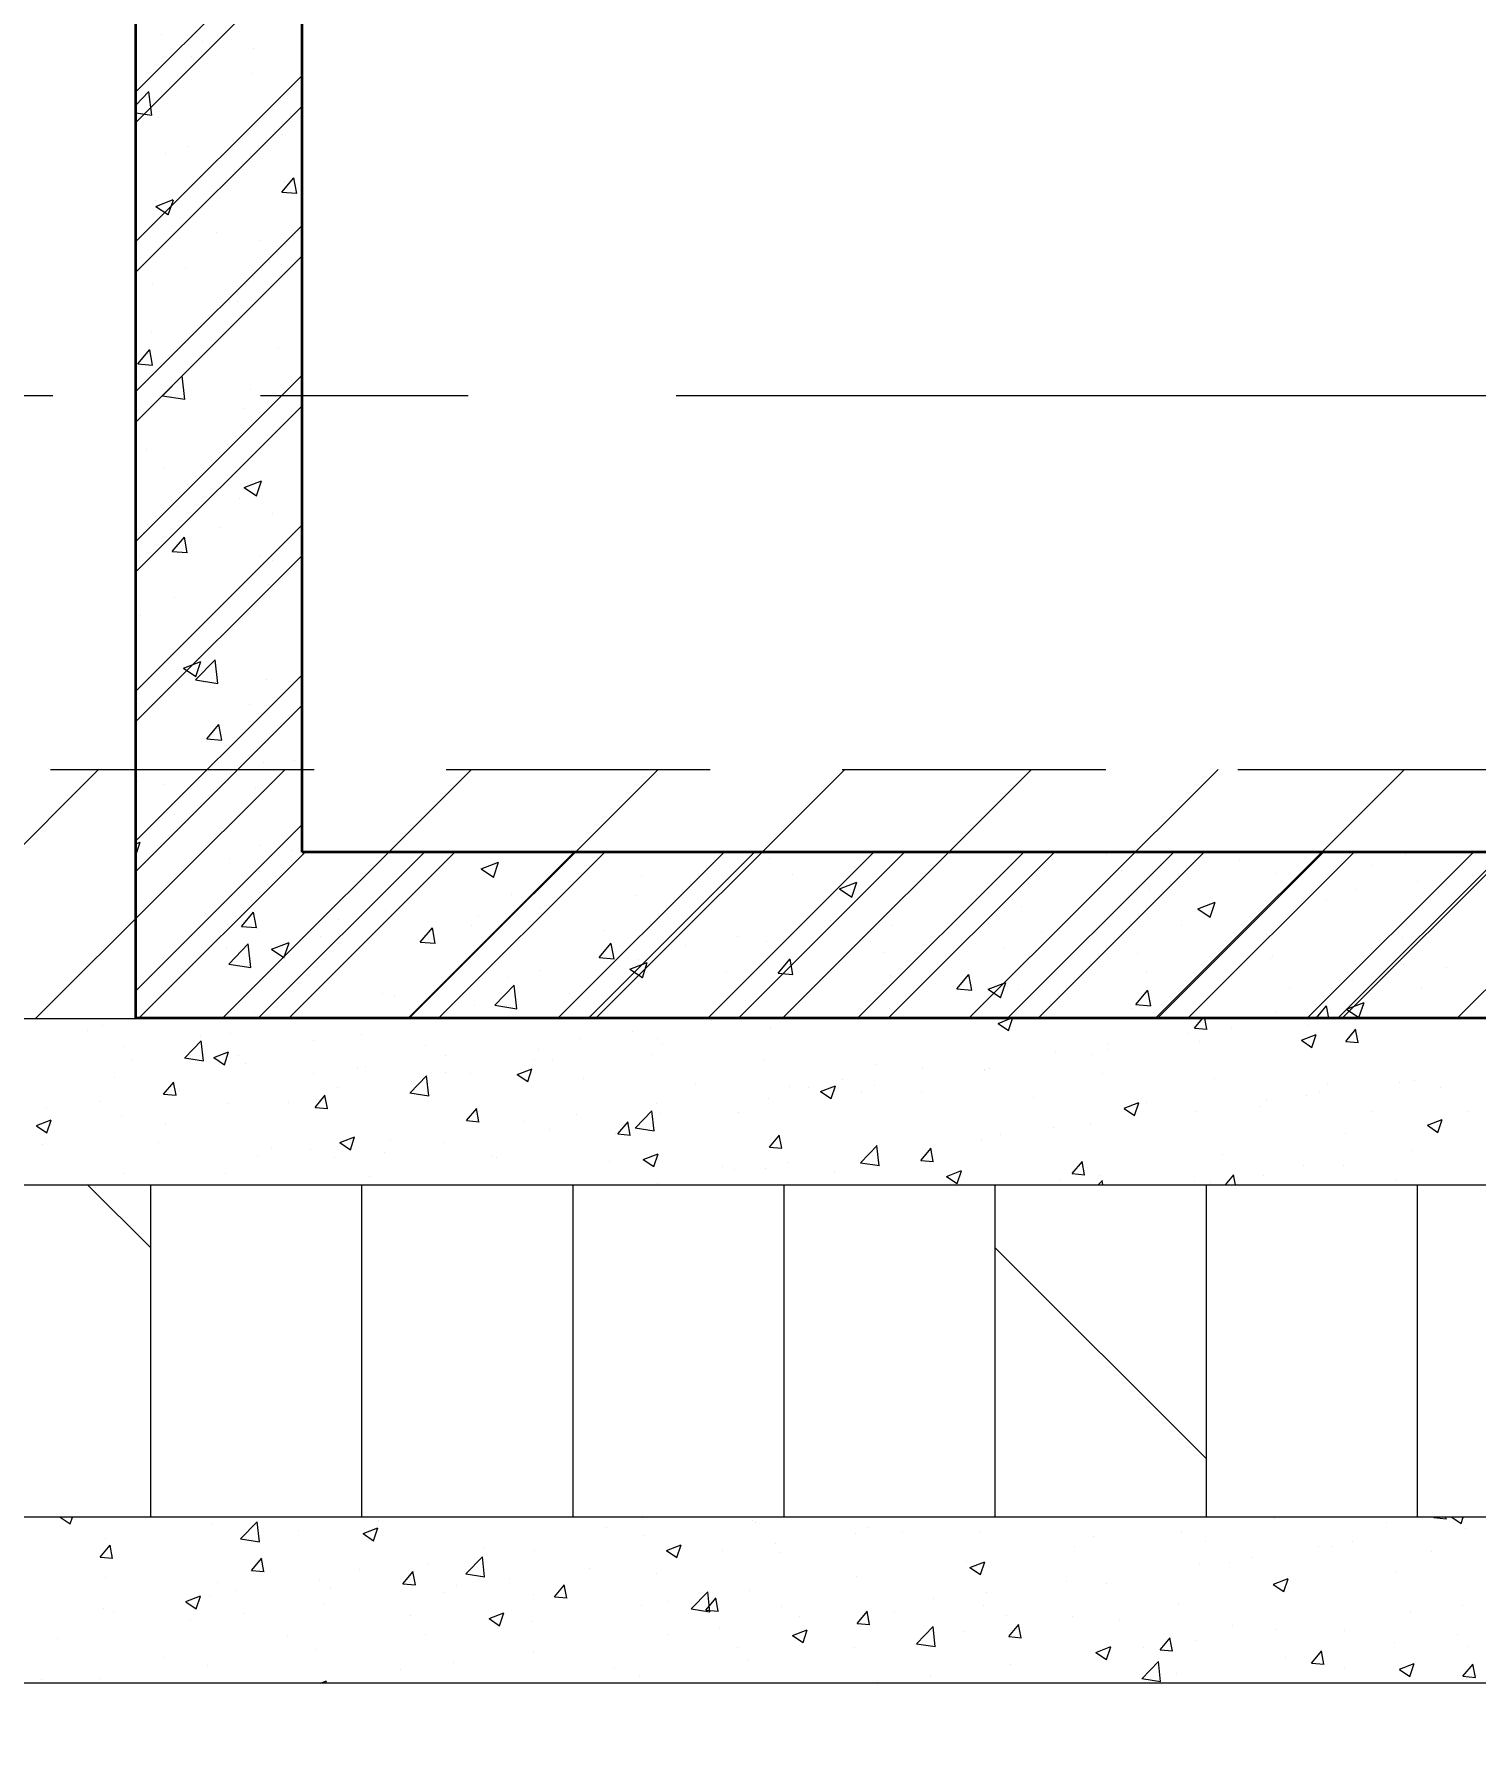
# Model space of a CAD drawing. Header units: millimetres. Extents: x 115500 to 206800, y -6300 to 53700.
# Drawn here: x 131178 to 132912, y 7281 to 9335 of the extents above; entities that cross this region are included whole.
import ezdxf

# ---------------------------------------------------------------- set-up
doc = ezdxf.new("R2010")
doc.units = ezdxf.units.MM
doc.linetypes.add('HIDDEN2', pattern=[4.7625, 3.175, -1.5875])
doc.linetypes.add('HT_Grid$0$CENTER2', pattern=[1.125, 0.75, -0.125, 0.125, -0.125])
doc.layers.get('Defpoints').update_dxf_attribs({"color": 151, "lineweight": 9})
for name, color, linetype, lineweight in [('HT_Dim Grid$0$NDC_S_DIM', 1, 'Continuous', 15), ('HT_Grid$0$NDC_S_AXIS', 5, 'HT_Grid$0$CENTER2', 13), ('NDC_S_BEAM', 3, 'HIDDEN2', 20), ('NDC_S_HATCH MATERIAL', 8, 'Continuous', 13), ('NDC_S_SLAB', 2, 'Continuous', 20), ('NDC_S_WALL', 6, 'Continuous', 35)]:
    doc.layers.add(name, color=color, linetype=linetype, lineweight=lineweight)
doc.styles.add('HT_Dim Grid$0$NDC_DIM', font='', dxfattribs={"width": 0.75})
doc.styles.get('HT_Dim Grid$0$NDC_DIM').set_extended_font_data('Dotum')
doc.dimstyles.new('HT_Dim Grid$0$NDC_dim_150', dxfattribs={"dimscale": 150, "dimtxt": 2.5, "dimasz": 1.5, "dimexe": 1.5, "dimexo": 2.5, "dimgap": 1, "dimtad": 1, "dimdec": 0, "dimzin": 0, "dimdsep": 46, "dimtxsty": 'HT_Dim Grid$0$NDC_DIM', "dimblk": 'HT_Dim Grid$0$DIMMARK', "dimcen": 0.09, "dimdle": 1.2, "dimclrd": 1, "dimclre": 1, "dimclrt": 3, "dimadec": 0, "dimazin": 0, "dimtfac": 1, "dimtdec": 0, "dimtix": 1, "dimtofl": 0, "dimtmove": 0, "dimatfit": 3, "dimfxl": 8, "dimfxlon": 1, "dimtolj": 1, "dimtzin": 0, "dimarcsym": 0})

# ---------------------------------------------------------------- blocks, each defined once
blk = doc.blocks.new('HT_Dim Grid$0$DIMMARK')
at = {"layer": 'HT_Dim Grid$0$NDC_S_DIM', "color": 1}
blk.add_line((-1.5, 0), (1, 0), dxfattribs=at)
at = {"layer": 'HT_Dim Grid$0$NDC_S_DIM', "color": 2, "const_width": 0.1}
blk.add_lwpolyline([(-0.4243, -0.4243), (0.4243, 0.4243)], dxfattribs=at)
blk = doc.blocks.new('*D64')
at = {"layer": 'Defpoints', "color": 0, "ltscale": 200, "transparency": 16777216}
for p in [(130700, 8900), (191600, 8900), (191600, -3900)]:
    blk.add_point(p, dxfattribs=at)
at = {"layer": 'HT_Dim Grid$0$NDC_S_DIM', "color": 1, "lineweight": -2, "ltscale": 200, "transparency": 16777216}
for p, q in [((130700, -2700), (130700, -4125)), ((191600, -2700), (191600, -4125)), ((130925, -3900), (191375, -3900))]:
    blk.add_line(p, q, dxfattribs=at)
at = {"layer": 'HT_Dim Grid$0$NDC_S_DIM', "color": 1, "lineweight": -2, "ltscale": 200, "transparency": 16777216, "xscale": 225, "yscale": 225, "zscale": 225, "rotation": 180}
blk.add_blockref('HT_Dim Grid$0$DIMMARK', (130700, -3900), dxfattribs=at)
at = {"layer": 'HT_Dim Grid$0$NDC_S_DIM', "color": 1, "lineweight": -2, "ltscale": 200, "transparency": 16777216, "xscale": 225, "yscale": 225, "zscale": 225}
blk.add_blockref('HT_Dim Grid$0$DIMMARK', (191600, -3900), dxfattribs=at)
at = {"layer": 'HT_Dim Grid$0$NDC_S_DIM', "color": 3, "ltscale": 200, "transparency": 16777216, "insert": (161150, -3562.2), "char_height": 375, "attachment_point": 5, "style": 'HT_Dim Grid$0$NDC_DIM'}
blk.add_mtext('\\A1;60900', dxfattribs=at)
blk = doc.blocks.new('*D69')
at = {"layer": 'Defpoints', "color": 0, "ltscale": 200, "transparency": 16777216}
for p in [(130700, 8900), (140350, 8900), (140350, -2700)]:
    blk.add_point(p, dxfattribs=at)
at = {"layer": 'HT_Dim Grid$0$NDC_S_DIM', "color": 1, "lineweight": -2, "ltscale": 200, "transparency": 16777216}
for p, q in [((130700, -1500), (130700, -2925)), ((140350, -1500), (140350, -2925)), ((130925, -2700), (140125, -2700))]:
    blk.add_line(p, q, dxfattribs=at)
at = {"layer": 'HT_Dim Grid$0$NDC_S_DIM', "color": 1, "lineweight": -2, "ltscale": 200, "transparency": 16777216, "xscale": 225, "yscale": 225, "zscale": 225, "rotation": 180}
blk.add_blockref('HT_Dim Grid$0$DIMMARK', (130700, -2700), dxfattribs=at)
at = {"layer": 'HT_Dim Grid$0$NDC_S_DIM', "color": 1, "lineweight": -2, "ltscale": 200, "transparency": 16777216, "xscale": 225, "yscale": 225, "zscale": 225}
blk.add_blockref('HT_Dim Grid$0$DIMMARK', (140350, -2700), dxfattribs=at)
at = {"layer": 'HT_Dim Grid$0$NDC_S_DIM', "color": 3, "ltscale": 200, "transparency": 16777216, "insert": (135525, -2362.2), "char_height": 375, "attachment_point": 5, "style": 'HT_Dim Grid$0$NDC_DIM'}
blk.add_mtext('\\A1;9650', dxfattribs=at)

msp = doc.modelspace()

# ---------------------------------------------------------------- linework, layer by layer
at = {"layer": 'HT_Grid$0$NDC_S_AXIS', "ltscale": 2000}
msp.add_line((120700, 8900), (201600, 8900), dxfattribs=at)
at = {"layer": 'NDC_S_BEAM', "ltscale": 100}
msp.add_line((124053.4, 8450), (150900, 8450), dxfattribs=at)
at = {"layer": 'NDC_S_HATCH MATERIAL', "linetype": 'Continuous', "ltscale": 100}
for p, q in [((131300, 9265.4), (131500, 9465.4)), ((131300, 9228.6), (131500, 9428.6)), ((131330.8, 9334.7), (131330.8, 9334.7)), ((131380.6, 9326), (131380.6, 9326)), ((131366.5, 9307.7), (131366.5, 9307.7)), ((131441.6, 9317.5), (131441.6, 9317.5)), ((131300, 9085.1), (131500, 9285.1)), ((131438.9, 9287.6), (131438.9, 9287.6)), ((131300, 9249.2), (131315.8, 9265.7)), ((131319.1, 9237.2), (131315.8, 9265.6)), ((131300, 9048.3), (131500, 9248.3)), ((131483, 9257.3), (131483, 9257.3)), ((131300, 9240.2), (131319.1, 9237.2)), ((131327.2, 9234.8), (131327.2, 9234.8)), ((131417.8, 9207), (131417.8, 9207)), ((131476.3, 9214.2), (131476.3, 9214.2)), ((131335.9, 9191.7), (131335.9, 9191.7)), ((131362.7, 9199.2), (131362.7, 9199.2)), ((131475.8, 9144.8), (131490.3, 9162.1)), ((131493.8, 9143.2), (131490.3, 9162)), ((131475.8, 9144.8), (131493.8, 9143.3)), ((131479.4, 9157.5), (131479.4, 9157.5)), ((131323.5, 9135), (131323.5, 9135)), ((131324.1, 9127.6), (131345.1, 9135.7)), ((131324.1, 9127.6), (131339.1, 9117.6)), ((131339.1, 9117.5), (131345.2, 9135.6)), ((131300, 8904.7), (131500, 9104.7)), ((131397.4, 9095.9), (131397.4, 9095.9)), ((131450.4, 9086.7), (131450.4, 9086.7)), ((131300, 8868), (131500, 9068)), ((131359.4, 9053.8), (131359.4, 9053.8)), ((131475.7, 9057.6), (131475.7, 9057.6)), ((131319.9, 9035.1), (131319.9, 9035.1)), ((131422.7, 9013.5), (131422.7, 9013.5)), ((131318.5, 8977.5), (131318.5, 8977.5)), ((131472.1, 8957.7), (131472.1, 8957.7)), ((131302.3, 8938), (131316.7, 8955.2)), ((131302.3, 8938), (131320.2, 8936.4)), ((131320.2, 8936.3), (131316.8, 8955.1)), ((131300, 8724.4), (131500, 8924.4)), ((131316.2, 8935.2), (131316.2, 8935.2)), ((131332.2, 8899.5), (131355.6, 8923.8)), ((131358.9, 8895.3), (131355.6, 8923.8)), ((131332.2, 8899.5), (131358.9, 8895.4)), ((131438.1, 8907.7), (131438.1, 8907.7)), ((131459.9, 8894.5), (131459.9, 8894.5)), ((131300, 8687.7), (131500, 8887.7)), ((131429, 8884.2), (131429, 8884.2)), ((131468.4, 8857.9), (131468.4, 8857.9)), ((131312.6, 8835.4), (131312.6, 8835.4)), ((131335, 8811.8), (131335, 8811.8)), ((131430.2, 8789.3), (131451.2, 8797.4)), ((131445.1, 8779.1), (131451.2, 8797.3)), ((131425.2, 8775.7), (131425.2, 8775.7)), ((131430.2, 8789.3), (131445.1, 8779.2)), ((131350.1, 8765.8), (131350.1, 8765.8)), ((131464.8, 8758), (131464.8, 8758)), ((131300, 8544.1), (131500, 8744.1)), ((131308.9, 8735.5), (131308.9, 8735.5)), ((131401.4, 8741.2), (131401.4, 8741.2)), ((131343.9, 8712.3), (131358.4, 8729.6)), ((131343.9, 8712.3), (131361.8, 8710.8)), ((131361.8, 8710.7), (131358.4, 8729.5)), ((131300, 8507.4), (131500, 8707.4)), ((131304.6, 8707.7), (131304.6, 8707.7)), ((131449.6, 8706.8), (131449.6, 8706.8)), ((131464.7, 8700.9), (131464.7, 8700.9)), ((131459.9, 8672.4), (131459.9, 8672.4)), ((131346.3, 8657.4), (131346.3, 8657.4)), ((131461.1, 8658.1), (131461.1, 8658.1)), ((131305.3, 8635.6), (131305.3, 8635.6)), ((131341.8, 8588.7), (131341.8, 8588.7)), ((131357.2, 8571.8), (131378.2, 8579.8)), ((131357.2, 8571.8), (131372.1, 8561.7)), ((131372, 8557.6), (131395.4, 8582)), ((131372.1, 8561.6), (131378.2, 8579.7)), ((131398.7, 8553.4), (131395.4, 8581.9)), ((131300, 8363.8), (131500, 8563.8)), ((131372, 8557.6), (131398.7, 8553.5)), ((131381, 8554), (131381, 8554)), ((131457.5, 8558.3), (131457.5, 8558.3)), ((131300, 8327.1), (131500, 8527.1)), ((131301.7, 8535.8), (131301.7, 8535.8)), ((131437.2, 8527.9), (131437.2, 8527.9)), ((131385.5, 8486.7), (131400, 8503.9)), ((131385.5, 8486.7), (131403.5, 8485.1)), ((131403.5, 8485), (131400, 8503.8)), ((130955, 8150), (131255, 8450)), ((131179.5, 8150), (131479.5, 8450)), ((131404, 8150), (131704, 8450)), ((131453.8, 8458.4), (131453.8, 8458.4)), ((131491.5, 8460.6), (131491.5, 8460.6)), ((131628.5, 8150), (131928.5, 8450)), ((131853, 8150), (132153, 8450)), ((132077.5, 8150), (132377.5, 8450)), ((132302, 8150), (132602, 8450)), ((132526.5, 8150), (132826.5, 8450)), ((132751.1, 8150), (133051.1, 8450)), ((131302, 8435.7), (131302, 8435.7)), ((131334.1, 8431.9), (131334.1, 8431.9)), ((131443.5, 8428.6), (131443.5, 8428.6)), ((131300, 8183.5), (131500, 8383.5)), ((131346.6, 8395.1), (131346.6, 8395.1)), ((131300, 8360.3), (131305.2, 8362.3)), ((131300, 8346.6), (131305.2, 8362.2)), ((131303.6, 8150.4), (131503.6, 8350.4)), ((131412.6, 8342.3), (131412.6, 8342.3)), ((131447.2, 8150.4), (131647.2, 8350.4)), ((131450.2, 8358.5), (131450.2, 8358.5)), ((131483.9, 8150.4), (131683.9, 8350.4)), ((131487.7, 8352.2), (131487.7, 8352.2)), ((131627.5, 8150.4), (131827.5, 8350.4)), ((131664.2, 8150.4), (131864.2, 8350.4)), ((131807.8, 8150.4), (132007.8, 8350.4)), ((131844.5, 8150.4), (132044.5, 8350.4)), ((131988.1, 8150.4), (132188.1, 8350.4)), ((132024.9, 8150.4), (132224.9, 8350.4)), ((132061.9, 8342.6), (132061.9, 8342.6)), ((132168.4, 8150.4), (132368.4, 8350.4)), ((132205.2, 8150.4), (132405.2, 8350.4)), ((132278.8, 8348.4), (132278.8, 8348.4)), ((132348.7, 8150.4), (132548.7, 8350.4)), ((132385.5, 8150.4), (132585.5, 8350.4)), ((132467.6, 8347.7), (132467.6, 8347.7)), ((132529, 8150.4), (132729, 8350.4)), ((132565.8, 8150.4), (132765.8, 8350.4)), ((132627.8, 8341), (132627.8, 8341)), ((132709.4, 8150.4), (132909.4, 8350.4)), ((132746.1, 8150.4), (132946.1, 8350.4)), ((132827, 8347.3), (132827, 8347.3)), ((132889.7, 8150.4), (133089.7, 8350.4)), ((131448.7, 8327), (131448.7, 8327)), ((131715.4, 8330.2), (131736.4, 8338.3)), ((131715.4, 8330.2), (131730.3, 8320.1)), ((131730.3, 8320), (131736.4, 8338.2)), ((131907.9, 8321.5), (131907.9, 8321.5)), ((132090, 8323.6), (132090, 8323.6)), ((132165.1, 8333.5), (132165.1, 8333.5)), ((132486, 8328.2), (132486, 8328.2)), ((132671.2, 8324.8), (132671.2, 8324.8)), ((132787.9, 8334.2), (132787.9, 8334.2)), ((132907.8, 8322.3), (132907.8, 8322.3)), ((131752.1, 8299), (131752.1, 8299)), ((132146.5, 8306.2), (132167.5, 8314.2)), ((132146.5, 8306.2), (132161.4, 8296.1)), ((132161.4, 8296), (132167.5, 8314.1)), ((132519.7, 8305.6), (132519.7, 8305.6)), ((132767.5, 8304.8), (132767.5, 8304.8)), ((132842.6, 8314.7), (132842.6, 8314.7)), ((131427.2, 8261), (131441.6, 8278.3)), ((131600.6, 8279.8), (131600.6, 8279.8)), ((131787, 8283.7), (131787, 8283.7)), ((131900.6, 8298.6), (131900.6, 8298.6)), ((132311.1, 8298.1), (132311.1, 8298.1)), ((132365.6, 8284.4), (132365.6, 8284.4)), ((132577.6, 8282.1), (132598.6, 8290.2)), ((132577.6, 8282.1), (132592.6, 8272.1)), ((132578, 8279.9), (132578, 8279.9)), ((132592.6, 8272), (132598.7, 8290.1)), ((132732.9, 8292.3), (132732.9, 8292.3)), ((131383.8, 8276.1), (131383.8, 8276.1)), ((131427.2, 8261), (131445.1, 8259.5)), ((131445.1, 8259.4), (131441.6, 8278.2)), ((131446.5, 8258.7), (131446.5, 8258.7)), ((131544, 8269.4), (131544, 8269.4)), ((131642.3, 8242.2), (131656.8, 8259.4)), ((131660.3, 8240.5), (131656.8, 8259.3)), ((131704.1, 8262.6), (131704.1, 8262.6)), ((131711.9, 8273.8), (131711.9, 8273.8)), ((132136.1, 8268.1), (132136.1, 8268.1)), ((132209.8, 8261.9), (132209.8, 8261.9)), ((132464.4, 8264.9), (132464.4, 8264.9)), ((132557.9, 8262.3), (132557.9, 8262.3)), ((131411.8, 8215.7), (131435.1, 8240.1)), ((131438.5, 8211.5), (131435.1, 8240)), ((131463.3, 8233.4), (131484.3, 8241.5)), ((131478.2, 8223.3), (131484.3, 8241.4)), ((131522.4, 8248.8), (131522.4, 8248.8)), ((131642.3, 8242.2), (131660.3, 8240.6)), ((131857.5, 8223.4), (131872, 8240.6)), ((131864.2, 8255.8), (131864.2, 8255.8)), ((131875.5, 8221.7), (131872, 8240.5)), ((131961.2, 8238.1), (131961.2, 8238.1)), ((132024.4, 8249.1), (132024.4, 8249.1)), ((132058.3, 8242.7), (132058.3, 8242.7)), ((132184.5, 8242.3), (132184.5, 8242.3)), ((132389.3, 8255), (132389.3, 8255)), ((132823.4, 8247.4), (132823.4, 8247.4)), ((131333.7, 8224), (131333.7, 8224)), ((131408.8, 8233.9), (131408.8, 8233.9)), ((131463.3, 8233.4), (131478.2, 8223.4)), ((131857.5, 8223.4), (131875.4, 8221.8)), ((131894.4, 8209.4), (131915.4, 8217.5)), ((131904.3, 8221.6), (131904.3, 8221.6)), ((131909.4, 8199.2), (131915.4, 8217.4)), ((132072.7, 8204.6), (132087.2, 8221.8)), ((132090.6, 8202.9), (132087.2, 8221.7)), ((132199.8, 8230.1), (132199.8, 8230.1)), ((132344.7, 8235.5), (132344.7, 8235.5)), ((132382.9, 8232.3), (132382.9, 8232.3)), ((132504.8, 8228.8), (132504.8, 8228.8)), ((132665, 8222), (132665, 8222)), ((132667.5, 8224.9), (132667.5, 8224.9)), ((131411.8, 8215.7), (131438.5, 8211.6)), ((131748.4, 8199.1), (131748.4, 8199.1)), ((131786.2, 8208), (131786.2, 8208)), ((131894.4, 8209.4), (131909.4, 8199.3)), ((132011.1, 8205.3), (132011.1, 8205.3)), ((132072.7, 8204.6), (132090.6, 8203)), ((132086.2, 8215.1), (132086.2, 8215.1)), ((132208, 8202.2), (132208, 8202.2)), ((132287.9, 8185.7), (132302.3, 8203)), ((132305.8, 8184.1), (132302.3, 8202.9)), ((132516, 8205.7), (132516, 8205.7)), ((132763.7, 8196.4), (132763.7, 8196.4)), ((132825.1, 8215.2), (132825.1, 8215.2)), ((132877.3, 8211.4), (132877.3, 8211.4)), ((131596.9, 8179.9), (131596.9, 8179.9)), ((131611.2, 8178), (131611.2, 8178)), ((131731.9, 8166.1), (131755.3, 8190.4)), ((131758.6, 8161.8), (131755.3, 8190.3)), ((131821.7, 8180.3), (131821.7, 8180.3)), ((132287.9, 8185.7), (132305.8, 8184.2)), ((132325.6, 8185.4), (132346.6, 8193.4)), ((132325.6, 8185.4), (132340.5, 8175.3)), ((132340.5, 8175.2), (132346.6, 8193.3)), ((132362, 8184.6), (132362, 8184.6)), ((132503, 8166.9), (132517.5, 8184.1)), ((132521, 8165.2), (132517.5, 8184)), ((132688.6, 8186.5), (132688.6, 8186.5)), ((132847.4, 8187.3), (132847.4, 8187.3)), ((131442.9, 8158.8), (131442.9, 8158.8)), ((131632.9, 8155.5), (131632.9, 8155.5)), ((131708, 8165.4), (131708, 8165.4)), ((131731.9, 8166.1), (131758.6, 8161.9)), ((132033, 8172.2), (132033, 8172.2)), ((132206.2, 8162.1), (132206.2, 8162.1)), ((132499.1, 8161.6), (132499.1, 8161.6)), ((132503, 8166.9), (132521, 8165.3)), ((132672.5, 8157.3), (132672.5, 8157.3)), ((132720.1, 8150.4), (132732.7, 8165.3)), ((132735.4, 8150.4), (132732.7, 8165.2)), ((132756.7, 8161.4), (132777.7, 8169.4)), ((132756.7, 8161.4), (132771.6, 8151.3)), ((132771.6, 8151.2), (132777.7, 8169.3)), ((131242.4, 8135.3), (131242.4, 8135.3)), ((131259.8, 8142.3), (131259.8, 8142.3)), ((131897, 8134.8), (131897, 8134.8)), ((131993.2, 8147.5), (131993.2, 8147.5)), ((132063.6, 8138.1), (132063.6, 8138.1)), ((132337.3, 8144.3), (132352.1, 8150)), ((132337.3, 8144.3), (132349.9, 8135.7)), ((132349.9, 8135.8), (132354.7, 8150)), ((132573.6, 8138.5), (132583.2, 8150)), ((132573.6, 8138.5), (132588.8, 8137.2)), ((132588.4, 8137.1), (132586, 8150)), ((132617.7, 8138.4), (132617.7, 8138.4)), ((132711.4, 8142.1), (132711.4, 8142.1)), ((132755.8, 8122.6), (132768, 8137.2)), ((132770.6, 8121.2), (132767.6, 8137.1)), ((131285.5, 8116.3), (131285.5, 8116.3)), ((131358.8, 8102.6), (131378.6, 8123.2)), ((131377.9, 8129.5), (131377.9, 8129.5)), ((131381.3, 8099.1), (131378.5, 8123.2)), ((131413.8, 8132.6), (131413.8, 8132.6)), ((131513.5, 8123.8), (131513.5, 8123.8)), ((131571.1, 8130.5), (131571.1, 8130.5)), ((131649.1, 8118.1), (131649.1, 8118.1)), ((131833.4, 8126.4), (131833.4, 8126.4)), ((131928.2, 8125.5), (131928.2, 8125.5)), ((131933.2, 8120.2), (131933.2, 8120.2)), ((132470.5, 8118.9), (132470.5, 8118.9)), ((132566.7, 8131.6), (132566.7, 8131.6)), ((132579.5, 8123), (132579.5, 8123)), ((132702.3, 8123.9), (132715, 8115.4)), ((132702.4, 8124), (132720.1, 8130.8)), ((132715, 8115.4), (132720.1, 8130.8)), ((132755.8, 8122.6), (132770.9, 8121.3)), ((131295.9, 8101.2), (131295.9, 8101.2)), ((131358.7, 8102.7), (131381.3, 8099.2)), ((131393.8, 8103), (131406.5, 8094.5)), ((131393.9, 8103.1), (131411.6, 8109.9)), ((131406.5, 8094.5), (131411.6, 8109.9)), ((131423, 8105), (131423, 8105)), ((131431.5, 8095.4), (131431.5, 8095.4)), ((131673, 8105.3), (131673, 8105.3)), ((131780.1, 8100.1), (131780.1, 8100.1)), ((131784.7, 8112.4), (131784.7, 8112.4)), ((131801.3, 8101.2), (131801.3, 8101.2)), ((131920.3, 8106.6), (131920.3, 8106.6)), ((132055.9, 8100.9), (132055.9, 8100.9)), ((132191.5, 8095.2), (132191.5, 8095.2)), ((132406.9, 8110.6), (132406.9, 8110.6)), ((132451.2, 8106.8), (132451.2, 8106.8)), ((132469.6, 8112.9), (132469.6, 8112.9)), ((131274.8, 8079.6), (131274.8, 8079.6)), ((131333.5, 8059), (131345.8, 8073.6)), ((131348.4, 8057.7), (131345.4, 8073.6)), ((131513.2, 8084.3), (131513.2, 8084.3)), ((131567.1, 8089.7), (131567.1, 8089.7)), ((131576.8, 8092.7), (131576.8, 8092.7)), ((131629.9, 8060.6), (131649.7, 8081.2)), ((131632, 8074.7), (131632, 8074.7)), ((131652.4, 8057.1), (131649.6, 8081.2)), ((131673, 8084.9), (131673, 8084.9)), ((131702.7, 8084), (131702.7, 8084)), ((131758.9, 8082.8), (131776.7, 8089.6)), ((131758.9, 8082.7), (131771.5, 8074.2)), ((131771.5, 8074.2), (131776.6, 8089.5)), ((131838.3, 8078.2), (131838.3, 8078.2)), ((132150.3, 8076.8), (132150.3, 8076.8)), ((132246.5, 8089.5), (132246.5, 8089.5)), ((132320.8, 8088.9), (132320.8, 8088.9)), ((132321.5, 8087.5), (132321.5, 8087.5)), ((132327.1, 8089.4), (132327.1, 8089.4)), ((132462.7, 8083.7), (132462.7, 8083.7)), ((132598.3, 8078), (132598.3, 8078)), ((132820.1, 8073.6), (132820.1, 8073.6)), ((132838.7, 8075.4), (132838.7, 8075.4)), ((131333.5, 8059), (131348.7, 8057.7)), ((131352.8, 8063.2), (131352.8, 8063.2)), ((131515.7, 8043.1), (131528, 8057.7)), ((131530.5, 8041.7), (131527.6, 8057.6)), ((131542.6, 8067.1), (131542.6, 8067.1)), ((131629.8, 8060.7), (131652.4, 8057.2)), ((131973.9, 8072.5), (131973.9, 8072.5)), ((132060.6, 8053.6), (132060.6, 8053.6)), ((132086.8, 8068.4), (132086.8, 8068.4)), ((132109.5, 8066.8), (132109.5, 8066.8)), ((132123.9, 8062.4), (132141.7, 8069.2)), ((132123.9, 8062.3), (132136.5, 8053.8)), ((132136.5, 8053.8), (132141.7, 8069.2)), ((132173.4, 8062.1), (132173.4, 8062.1)), ((132188.9, 8069.8), (132188.9, 8069.8)), ((132245, 8061.1), (132245, 8061.1)), ((132380.6, 8055.3), (132380.6, 8055.3)), ((132660.3, 8052.6), (132660.3, 8052.6)), ((132708.3, 8057.5), (132708.3, 8057.5)), ((132723.9, 8060.9), (132723.9, 8060.9)), ((132733.9, 8072.3), (132733.9, 8072.3)), ((132869.4, 8066.5), (132869.4, 8066.5)), ((131193, 8042.1), (131193, 8042.1)), ((131256.6, 8050.5), (131256.6, 8050.5)), ((131282.4, 8031.8), (131282.4, 8031.8)), ((131410.7, 8048), (131410.7, 8048)), ((131483.8, 8049.3), (131483.8, 8049.3)), ((131515.7, 8043.1), (131530.9, 8041.8)), ((131697.9, 8027.2), (131710.1, 8041.8)), ((131712.7, 8025.8), (131709.8, 8041.7)), ((131830.1, 8034.6), (131830.1, 8034.6)), ((131901, 8018.5), (131920.7, 8039.1)), ((131923.5, 8015), (131920.7, 8039.1)), ((131926.3, 8047.3), (131926.3, 8047.3)), ((131930.1, 8035.7), (131930.1, 8035.7)), ((132025.2, 8036.7), (132025.2, 8036.7)), ((132488.9, 8042.1), (132506.7, 8048.9)), ((132488.9, 8042), (132501.6, 8033.5)), ((132501.5, 8033.5), (132506.7, 8048.8)), ((132516.2, 8049.6), (132516.2, 8049.6)), ((132576.4, 8038.5), (132576.4, 8038.5)), ((132651.8, 8043.9), (132651.8, 8043.9)), ((132787.4, 8038.1), (132787.4, 8038.1)), ((132903.5, 8037.7), (132903.5, 8037.7)), ((131180.4, 8021.2), (131198.2, 8028)), ((131180.4, 8021.1), (131193, 8012.6)), ((131193, 8012.6), (131198.2, 8027.9)), ((131335.7, 8023.8), (131335.7, 8023.8)), ((131697.9, 8027.2), (131713.1, 8025.8)), ((131766.6, 8026.3), (131766.6, 8026.3)), ((131798.2, 8016.6), (131798.2, 8016.6)), ((131877.1, 8011.2), (131877.1, 8011.2)), ((131880.1, 8011.2), (131892.3, 8025.8)), ((131880.1, 8011.2), (131895.3, 8009.9)), ((131894.9, 8009.8), (131892, 8025.8)), ((131900.9, 8018.6), (131923.5, 8015.1)), ((132403.7, 8018.8), (132403.7, 8018.8)), ((132448.1, 8022.2), (132448.1, 8022.2)), ((132499.9, 8031.4), (132499.9, 8031.4)), ((132755.4, 8012.2), (132755.4, 8012.2)), ((132854, 8021.7), (132871.8, 8028.6)), ((132854, 8021.7), (132866.6, 8013.1)), ((132866.6, 8013.1), (132871.7, 8028.5)), ((131187.6, 7998.4), (131187.6, 7998.4)), ((131191.8, 8006.2), (131191.8, 8006.2)), ((131327.4, 8000.4), (131327.4, 8000.4)), ((131463, 7994.7), (131463, 7994.7)), ((131509.9, 7992.5), (131509.9, 7992.5)), ((131545.4, 8000.8), (131558.1, 7992.2)), ((131545.5, 8000.8), (131563.3, 8007.7)), ((131558.1, 7992.2), (131563.2, 8007.6)), ((131606.1, 8005.1), (131606.1, 8005.1)), ((131669.9, 8000.4), (131669.9, 8000.4)), ((132062.3, 7995.3), (132074.5, 8009.9)), ((132062.3, 7995.3), (132077.4, 7994)), ((132077.1, 7993.9), (132074.2, 8009.8)), ((132172, 7976.5), (132191.8, 7997.1)), ((132194.5, 7973), (132191.7, 7997.1)), ((132244.4, 7979.4), (132256.7, 7993.9)), ((132259.3, 7978), (132256.3, 7993.9)), ((132317.7, 8004.3), (132317.7, 8004.3)), ((132340.1, 8010.4), (132340.1, 8010.4)), ((132835.6, 7990.8), (132835.6, 7990.8)), ((131446.4, 7984.1), (131446.4, 7984.1)), ((131539.5, 7982.5), (131539.5, 7982.5)), ((131598.6, 7989), (131598.6, 7989)), ((131729, 7985.8), (131729, 7985.8)), ((131734.2, 7983.3), (131734.2, 7983.3)), ((131869.8, 7977.5), (131869.8, 7977.5)), ((131910.5, 7980.5), (131928.3, 7987.3)), ((131910.5, 7980.4), (131923.1, 7971.9)), ((131923.1, 7971.9), (131928.3, 7987.3)), ((132005.4, 7971.8), (132005.4, 7971.8)), ((132083.5, 7976.6), (132083.5, 7976.6)), ((132172, 7976.6), (132194.6, 7973.1)), ((132179.7, 7989.3), (132179.7, 7989.3)), ((132185.8, 7985.3), (132185.8, 7985.3)), ((132244.4, 7979.3), (132259.6, 7978)), ((132426.6, 7963.4), (132438.9, 7978)), ((132441.5, 7962), (132438.5, 7977.9)), ((132607.3, 7986.8), (132607.3, 7986.8)), ((132705.2, 7973), (132705.2, 7973)), ((132753.3, 7973.4), (132753.3, 7973.4)), ((131189.7, 7950.3), (131189.7, 7950.3)), ((131318, 7874), (131241.9, 7950)), ((131285.9, 7963), (131285.9, 7963)), ((131318, 7550), (131318, 7950)), ((131407.6, 7963.5), (131407.6, 7963.5)), ((131572, 7550), (131572, 7950)), ((131580.8, 7960.4), (131580.8, 7960.4)), ((131826, 7550), (131826, 7950)), ((131927.1, 7951.1), (131927.1, 7951.1)), ((132019.9, 7968.2), (132019.9, 7968.2)), ((132057.5, 7969), (132057.5, 7969)), ((132080, 7550), (132080, 7950)), ((132141, 7966.1), (132141, 7966.1)), ((132275.5, 7960.1), (132293.3, 7967)), ((132275.5, 7960.1), (132288.1, 7951.6)), ((132276.6, 7960.3), (132276.6, 7960.3)), ((132288.1, 7951.6), (132293.3, 7966.9)), ((132334, 7550), (132334, 7950)), ((132412.1, 7954.6), (132412.1, 7954.6)), ((132426.6, 7963.4), (132441.8, 7962.1)), ((132458, 7950), (132462.9, 7955.1)), ((132459.1, 7961.4), (132459.1, 7961.4)), ((132463.4, 7950), (132462.8, 7955)), ((132573.3, 7953.9), (132573.3, 7953.9)), ((132588, 7550), (132588, 7950)), ((132593.5, 7952.4), (132593.5, 7952.4)), ((132610.9, 7950), (132621.1, 7962.1)), ((132622.9, 7950), (132620.7, 7962)), ((132657.1, 7960.7), (132657.1, 7960.7)), ((132816.3, 7956.5), (132816.3, 7956.5)), ((132842, 7550), (132842, 7950)), ((132588, 7620), (132334, 7874)), ((131209.1, 7550), (131221.1, 7541.9)), ((131221.1, 7541.9), (131223.8, 7550)), ((131392.1, 7540.7), (131392.1, 7540.7)), ((131426.1, 7523.7), (131445.9, 7544.3)), ((131448.7, 7520.2), (131445.8, 7544.3)), ((131592.2, 7546.4), (131592.2, 7546.4)), ((131909.5, 7549), (131909.5, 7549)), ((132042, 7546.2), (132042, 7546.2)), ((132045.1, 7543.3), (132045.1, 7543.3)), ((132669.5, 7548.7), (132669.5, 7548.7)), ((132805, 7543), (132805, 7543)), ((132861.5, 7549.4), (132862, 7550)), ((132861.5, 7549.4), (132876.7, 7548.1)), ((132876.3, 7548), (132875.9, 7550)), ((132883.5, 7550), (132894.6, 7542.5)), ((132894.6, 7542.5), (132897.1, 7550)), ((131263.8, 7524.4), (131263.8, 7524.4)), ((131426.1, 7523.8), (131448.7, 7520.3)), ((131432.5, 7525.4), (131432.5, 7525.4)), ((131496, 7533.7), (131496, 7533.7)), ((131573.5, 7530.2), (131591.3, 7537)), ((131573.5, 7530.1), (131586.1, 7521.6)), ((131586.1, 7521.6), (131591.2, 7537)), ((131865.9, 7538), (131865.9, 7538)), ((131911.6, 7528.4), (131911.6, 7528.4)), ((132165.8, 7530.5), (132165.8, 7530.5)), ((132180.6, 7537.5), (132180.6, 7537.5)), ((132223, 7533.1), (132223, 7533.1)), ((132316.2, 7531.8), (132316.2, 7531.8)), ((132451.8, 7526.1), (132451.8, 7526.1)), ((132557.9, 7531.1), (132557.9, 7531.1)), ((132587.4, 7520.3), (132587.4, 7520.3)), ((132764.4, 7520.5), (132764.4, 7520.5)), ((132899.8, 7535.8), (132899.8, 7535.8)), ((131257.1, 7501.8), (131269.3, 7516.4)), ((131257.1, 7501.8), (131272.3, 7500.5)), ((131271.9, 7500.4), (131269, 7516.3)), ((131272, 7504.2), (131272, 7504.2)), ((131439.3, 7485.9), (131451.5, 7500.5)), ((131454.1, 7484.5), (131451.1, 7500.4)), ((131697.2, 7481.6), (131717, 7502.2)), ((131719.7, 7478.1), (131716.9, 7502.2)), ((131717.7, 7512.6), (131717.7, 7512.6)), ((131779.7, 7509.3), (131779.7, 7509.3)), ((131938.5, 7509.8), (131956.3, 7516.7)), ((131938.5, 7509.8), (131951.1, 7501.3)), ((131951.1, 7501.3), (131956.3, 7516.6)), ((132006, 7509.5), (132006, 7509.5)), ((132069.6, 7517.9), (132069.6, 7517.9)), ((132074.9, 7507.7), (132074.9, 7507.7)), ((132429.6, 7514.9), (132429.6, 7514.9)), ((132643.2, 7502), (132643.2, 7502)), ((132723, 7514.6), (132723, 7514.6)), ((132739.4, 7514.7), (132739.4, 7514.7)), ((132858.6, 7508.9), (132858.6, 7508.9)), ((131439.3, 7485.9), (131454.4, 7484.5)), ((131569.6, 7487.2), (131569.6, 7487.2)), ((131621.4, 7469.9), (131633.7, 7484.5)), ((131636.3, 7468.5), (131633.3, 7484.5)), ((131651.4, 7493.1), (131651.4, 7493.1)), ((131697.2, 7481.8), (131719.8, 7478.3)), ((131845.6, 7488.4), (131845.6, 7488.4)), ((131926.7, 7482.3), (131926.7, 7482.3)), ((132167.2, 7478), (132167.2, 7478)), ((132299.2, 7497), (132299.2, 7497)), ((132303.5, 7489.5), (132321.3, 7496.3)), ((132303.5, 7489.4), (132316.1, 7480.9)), ((132316.1, 7480.9), (132321.3, 7496.3)), ((132579.6, 7493.6), (132579.6, 7493.6)), ((132616.3, 7495.1), (132616.3, 7495.1)), ((132817.1, 7483.5), (132817.1, 7483.5)), ((131263, 7476.9), (131263, 7476.9)), ((131398.6, 7471.2), (131398.6, 7471.2)), ((131421.5, 7461.8), (131421.5, 7461.8)), ((131521, 7475.2), (131521, 7475.2)), ((131534.2, 7465.4), (131534.2, 7465.4)), ((131621.4, 7469.9), (131636.6, 7468.6)), ((131669.8, 7459.7), (131669.8, 7459.7)), ((131685.8, 7467.3), (131685.8, 7467.3)), ((131749.4, 7475.7), (131749.4, 7475.7)), ((131778.6, 7456.8), (131778.6, 7456.8)), ((131803.6, 7454), (131815.9, 7468.6)), ((131818.4, 7452.6), (131815.5, 7468.5)), ((131968.3, 7439.6), (131988.1, 7460.2)), ((131990.8, 7436.1), (131988, 7460.2)), ((132038.9, 7461.7), (132038.9, 7461.7)), ((132323, 7459.8), (132323, 7459.8)), ((132419.2, 7472.5), (132419.2, 7472.5)), ((132468.1, 7469.7), (132468.1, 7469.7)), ((132668.5, 7469.1), (132681.2, 7460.6)), ((132668.6, 7469.2), (132686.4, 7476)), ((132681.2, 7460.6), (132686.3, 7475.9)), ((132686.7, 7465.6), (132686.7, 7465.6)), ((131260.8, 7439.9), (131260.8, 7439.9)), ((131273.4, 7436.3), (131273.4, 7436.3)), ((131360, 7448.2), (131372.7, 7439.7)), ((131360.1, 7448.3), (131377.8, 7455.1)), ((131372.7, 7439.7), (131377.8, 7455)), ((131389.1, 7456.1), (131389.1, 7456.1)), ((131525.4, 7446.2), (131525.4, 7446.2)), ((131803.6, 7454), (131818.8, 7452.7)), ((131805.4, 7454), (131805.4, 7454)), ((131908.5, 7443.8), (131908.5, 7443.8)), ((131941, 7448.3), (131941, 7448.3)), ((131968.2, 7439.7), (131990.8, 7436.2)), ((131985.8, 7438.1), (131998.1, 7452.7)), ((131985.8, 7438.1), (132001, 7436.7)), ((132000.6, 7436.7), (131997.7, 7452.6)), ((132076.6, 7442.5), (132076.6, 7442.5)), ((132168, 7422.1), (132180.2, 7436.7)), ((132182.8, 7420.7), (132179.9, 7436.6)), ((132212.2, 7436.8), (132212.2, 7436.8)), ((132259.4, 7451.5), (132259.4, 7451.5)), ((132320, 7444.2), (132320, 7444.2)), ((132554.8, 7446.6), (132554.8, 7446.6)), ((132896.6, 7444), (132896.6, 7444)), ((131365.6, 7425.2), (131365.6, 7425.2)), ((131429.2, 7433.6), (131429.2, 7433.6)), ((131630.5, 7431.4), (131630.5, 7431.4)), ((131725.1, 7427.9), (131742.9, 7434.7)), ((131725.1, 7427.9), (131737.7, 7419.3)), ((131737.7, 7419.3), (131742.8, 7434.7)), ((131776.6, 7424.8), (131776.6, 7424.8)), ((132002.8, 7417.7), (132002.8, 7417.7)), ((132099, 7430.4), (132099, 7430.4)), ((132168, 7422.1), (132183.2, 7420.8)), ((132171.9, 7418.8), (132171.9, 7418.8)), ((132239.4, 7397.5), (132259.2, 7418.2)), ((132261.9, 7394), (132259.1, 7418.2)), ((132347.7, 7431.1), (132347.7, 7431.1)), ((132350.2, 7406.2), (132362.4, 7420.8)), ((132365, 7404.8), (132362.1, 7420.7)), ((132426.5, 7430.3), (132426.5, 7430.3)), ((132483.3, 7425.3), (132483.3, 7425.3)), ((132618.9, 7419.6), (132618.9, 7419.6)), ((132833, 7435.6), (132833, 7435.6)), ((131205.2, 7404.1), (131205.2, 7404.1)), ((131482.3, 7406), (131482.3, 7406)), ((131648.3, 7408.5), (131648.3, 7408.5)), ((131939.2, 7409.3), (131939.2, 7409.3)), ((132090.1, 7407.6), (132107.9, 7414.4)), ((132090.1, 7407.5), (132102.7, 7399)), ((132102.7, 7399), (132107.9, 7414.3)), ((132239.3, 7397.7), (132261.9, 7394.2)), ((132296.1, 7412.4), (132296.1, 7412.4)), ((132350.2, 7406.2), (132365.4, 7404.8)), ((132532.4, 7390.2), (132544.6, 7404.8)), ((132547.2, 7388.8), (132544.2, 7404.8)), ((132576.4, 7401.8), (132576.4, 7401.8)), ((132672.6, 7414.5), (132672.6, 7414.5)), ((132754.5, 7413.9), (132754.5, 7413.9)), ((132814, 7399), (132814, 7399)), ((132890.1, 7408.2), (132890.1, 7408.2)), ((131334.2, 7380.6), (131334.2, 7380.6)), ((131517.9, 7390.6), (131517.9, 7390.6)), ((131682.6, 7375.5), (131682.6, 7375.5)), ((131778.8, 7388.2), (131778.8, 7388.2)), ((132023.7, 7393.4), (132023.7, 7393.4)), ((132035.8, 7377.1), (132035.8, 7377.1)), ((132164.1, 7393.4), (132164.1, 7393.4)), ((132455.1, 7387.2), (132467.8, 7378.7)), ((132455.2, 7387.2), (132472.9, 7394.1)), ((132467.8, 7378.7), (132472.9, 7394)), ((132510.5, 7355.5), (132530.2, 7376.1)), ((132512.8, 7393.4), (132512.8, 7393.4)), ((132533, 7352), (132530.2, 7376.1)), ((132532.4, 7390.2), (132547.5, 7388.9)), ((132683.6, 7381.1), (132683.6, 7381.1)), ((132714.5, 7374.3), (132726.8, 7388.9)), ((132729.4, 7372.9), (132726.4, 7388.8)), ((132902, 7394.4), (132902, 7394.4)), ((131186.1, 7355.1), (131186.1, 7355.1)), ((131257.7, 7355.3), (131257.7, 7355.3)), ((131386, 7371.6), (131386, 7371.6)), ((131619, 7367.2), (131619, 7367.2)), ((131875.6, 7367.9), (131875.6, 7367.9)), ((131905.4, 7359.3), (131905.4, 7359.3)), ((132256.2, 7359.7), (132256.2, 7359.7)), ((132352.4, 7372.3), (132352.4, 7372.3)), ((132510.4, 7355.6), (132533, 7352.1)), ((132551.7, 7362), (132551.7, 7362)), ((132714.5, 7374.3), (132729.7, 7373)), ((132753.9, 7369), (132753.9, 7369)), ((132820.2, 7366.9), (132838, 7373.7)), ((132820.2, 7366.8), (132832.8, 7358.3)), ((132832.8, 7358.3), (132837.9, 7373.7)), ((132896.7, 7358.4), (132909, 7373)), ((132896.7, 7358.4), (132911.9, 7357)), ((132911.6, 7357), (132908.6, 7372.9)), ((131522.1, 7350), (131529.5, 7352.8)), ((131528.5, 7350), (131529.4, 7352.8)), ((132192.6, 7351.3), (132192.6, 7351.3))]:
    msp.add_line(p, q, dxfattribs=at)
at = {"layer": 'NDC_S_SLAB', "ltscale": 10}
for p, q in [((128300, 8150), (151200, 8150)), ((128300, 7950), (151000, 7950)), ((151000, 7550), (125900, 7550)), ((151200, 7350), (125900, 7350))]:
    msp.add_line(p, q, dxfattribs=at)
at = {"layer": 'NDC_S_WALL', "ltscale": 100}
for p, q in [((131300, 8150.4), (131300, 11400.4)), ((131500, 8350.4), (131500, 11200.4)), ((139550, 8350.4), (131500, 8350.4)), ((139750, 8150.4), (131300, 8150.4))]:
    msp.add_line(p, q, dxfattribs=at)

# ---------------------------------------------------------------- dimensions: what is measured, and where the dimension line sits
at = {"layer": 'HT_Dim Grid$0$NDC_S_DIM', "ltscale": 200}
for base, p2, picture, middle in [((191600, -3900), (191600, 8900), '*D64', (161150, -3562.2)), ((140350, -2700), (140350, 8900), '*D69', (135525, -2362.2))]:
    dim = msp.add_linear_dim(base=base, p1=(130700, 8900), p2=p2, dimstyle='HT_Dim Grid$0$NDC_dim_150', override={"dimtmove": 1}, dxfattribs=at)
    dim.commit()
    dim.dimension.update_dxf_attribs({"geometry": picture, "text_midpoint": middle})

doc.saveas('drawing.dxf')
